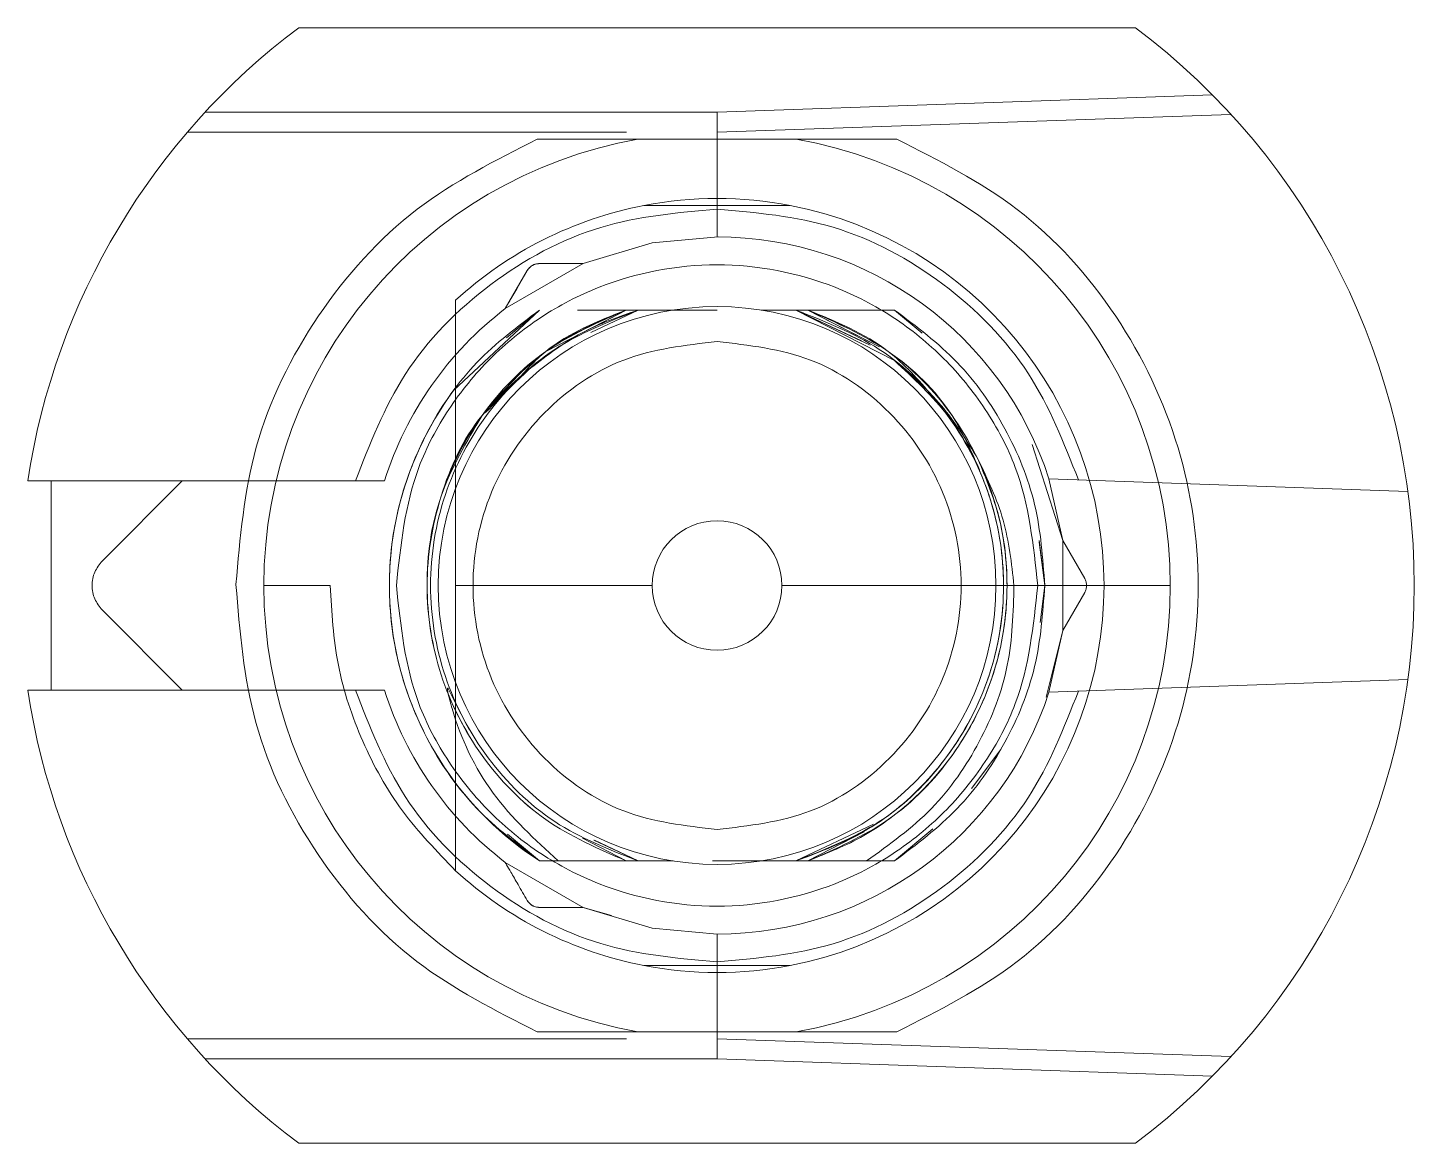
# Model space of a CAD drawing. Header units: millimetres. Extents: x -84 to 500, y -79 to 331.
# Drawn here: x 162.19 to 172.13, y 236.54 to 244.54 of the extents above; entities that cross this region are included whole.
import ezdxf
from ezdxf.lldxf.tags import DXFTag

# ---------------------------------------------------------------- set-up
doc = ezdxf.new("R2010")
doc.units = ezdxf.units.MM
tags = doc.linetypes.add('HIDDEN', pattern=[1.905, 1.27, -0.635]).pattern_tags.tags
tags[6:7] = [DXFTag(74, 4), DXFTag(75, 0), DXFTag(340, '0'), DXFTag(46, 1.0), DXFTag(50, 0.0), DXFTag(44, 0.0), DXFTag(45, 0.0)]
tags[4:5] = [DXFTag(74, 4), DXFTag(75, 0), DXFTag(340, '0'), DXFTag(46, 1.0), DXFTag(50, 0.0), DXFTag(44, 0.0), DXFTag(45, 0.0)]

msp = doc.modelspace()

# ---------------------------------------------------------------- linework, layer by layer
at = {"color": 7, "linetype": 'Continuous', "lineweight": 15}
for p, q in [((170.13, 244.54), (164.13, 244.54)), ((162.1866, 241.29), (162.355, 241.29)), ((162.355, 241.29), (162.355, 239.79)), ((163.88, 240.54), (164.355, 240.54)), ((166.6652, 240.54), (165.255, 240.54)), ((169.905, 240.54), (167.5948, 240.54)), ((169.905, 240.54), (170.38, 240.54)), ((162.1866, 239.79), (162.355, 239.79)), ((164.13, 236.54), (170.13, 236.54))]:
    msp.add_line(p, q, dxfattribs=at)
at = {"color": 7, "linetype": 'HIDDEN', "lineweight": 0}
for p, q in [((167.13, 243.9344), (170.6825, 244.0585)), ((163.4587, 243.9343), (167.13, 243.9343)), ((167.13, 243.79), (167.13, 243.9344)), ((170.8157, 243.9187), (167.13, 243.79)), ((166.4797, 243.79), (163.3303, 243.79)), ((167.13, 243.24), (167.13, 243.79)), ((167.13, 243.24), (167.13, 243.04)), ((167.6544, 243.265), (167.6544, 243.265)), ((166.1701, 242.8484), (165.6109, 242.5255)), ((165.6109, 242.5255), (165.7684, 242.7984)), ((165.2408, 241.9376), (165.8565, 242.515)), ((165.8565, 242.515), (165.6205, 242.3172)), ((165.9074, 242.2211), (166.4791, 242.515)), ((165.9074, 242.221), (166.4791, 242.515)), ((166.1291, 242.515), (166.4791, 242.515)), ((166.225, 242.3552), (166.564, 242.515)), ((166.564, 242.515), (166.225, 242.3552)), ((166.4791, 242.515), (166.238, 242.391)), ((166.8148, 242.515), (166.564, 242.515)), ((167.0484, 242.515), (166.8148, 242.515)), ((167.13, 242.515), (166.8619, 242.515)), ((167.696, 242.515), (167.4452, 242.515)), ((167.696, 242.515), (168.4015, 242.1538)), ((167.696, 242.515), (168.1659, 242.2934)), ((168.1658, 242.2935), (167.696, 242.515)), ((167.696, 242.515), (168.2281, 242.2641)), ((168.2281, 242.2641), (167.696, 242.515)), ((167.696, 242.515), (168.2281, 242.2641)), ((168.2281, 242.2641), (167.696, 242.515)), ((168.4035, 242.515), (167.7809, 242.515)), ((168.2279, 242.2852), (167.7809, 242.515)), ((167.7809, 242.515), (168.2949, 242.2507)), ((168.2949, 242.2507), (167.7809, 242.515)), ((167.7809, 242.515), (168.2949, 242.2507)), ((168.1309, 242.515), (168.4035, 242.515)), ((168.5429, 242.3982), (168.4035, 242.515)), ((168.601, 242.3496), (168.4035, 242.515)), ((169.6091, 240.8629), (169.3889, 241.551)), ((162.355, 241.29), (164.5363, 241.29)), ((162.7219, 240.7168), (163.2952, 241.29)), ((169.5101, 241.3049), (172.0842, 241.215)), ((169.5101, 241.3049), (169.6091, 240.8629)), ((169.48, 240.54), (169.4394, 240.8637)), ((169.48, 240.54), (169.4411, 240.8503)), ((169.6091, 240.8629), (169.7666, 240.59)), ((169.6091, 240.2171), (169.6091, 240.8629)), ((169.4468, 240.2751), (169.48, 240.54)), ((169.7666, 240.49), (169.6091, 240.2171)), ((163.2952, 239.79), (162.7219, 240.3632)), ((169.49, 239.7392), (169.6091, 240.2171)), ((169.6091, 240.2171), (169.5101, 239.7751)), ((172.0842, 239.865), (169.5101, 239.7751)), ((164.5363, 239.79), (162.355, 239.79)), ((168.9545, 239.0834), (169.1652, 239.365)), ((165.6281, 238.7564), (165.8565, 238.565)), ((168.2525, 238.8274), (167.696, 238.565)), ((167.696, 238.565), (168.2525, 238.8274)), ((168.2525, 238.8274), (167.696, 238.565)), ((167.696, 238.565), (168.2525, 238.8274)), ((167.7809, 238.565), (168.1844, 238.7725)), ((168.4035, 238.565), (168.677, 238.7942)), ((165.6782, 238.7144), (165.8565, 238.565)), ((166.1643, 238.7269), (166.4791, 238.565)), ((166.564, 238.565), (166.2467, 238.7146)), ((166.2511, 238.7125), (166.564, 238.565)), ((165.6109, 238.5545), (166.1701, 238.2316)), ((165.8565, 238.565), (166.8148, 238.565)), ((166.1291, 238.565), (166.4791, 238.565)), ((166.4791, 238.565), (166.1291, 238.565)), ((167.0965, 238.565), (167.4452, 238.565)), ((167.4452, 238.565), (168.2026, 238.565)), ((167.7809, 238.565), (168.4035, 238.565)), ((168.2026, 238.565), (167.7809, 238.565)), ((166.1701, 238.2316), (165.855, 238.2316)), ((166.1701, 238.2316), (166.3723, 238.1736)), ((167.13, 238.04), (167.13, 237.84)), ((167.13, 237.29), (167.13, 237.84)), ((163.3303, 237.29), (166.4797, 237.29)), ((167.13, 237.29), (170.8157, 237.1613)), ((167.13, 237.29), (167.13, 237.1457)), ((167.13, 237.1457), (163.4587, 237.1457)), ((170.6825, 237.0215), (167.13, 237.1456))]:
    msp.add_line(p, q, dxfattribs=at)
at = {"color": 7, "linetype": 'HIDDEN', "lineweight": 0, "flags": 128}
for points in [[(166.1701, 242.8484), (166.6644, 242.9963), (167.1385, 243.04)], [(165.8565, 242.515), (165.8565, 242.515)], [(166.564, 242.515), (166.564, 242.515)], [(166.564, 242.515), (166.564, 242.515)], [(166.564, 242.515), (166.564, 242.515)], [(166.564, 242.515), (166.564, 242.515)], [(166.564, 242.515), (166.564, 242.515)], [(167.696, 242.515), (167.696, 242.515)], [(167.696, 242.515), (167.696, 242.515)], [(167.696, 242.515), (167.696, 242.515)], [(167.696, 242.515), (167.696, 242.515)], [(167.696, 242.515), (167.696, 242.515)], [(167.696, 242.515), (167.696, 242.515)], [(167.696, 242.515), (167.696, 242.515)], [(167.696, 242.515), (167.696, 242.515)], [(168.4035, 242.515), (168.4035, 242.515)], [(165.2008, 239.7639), (165.197, 239.7925), (165.1969, 239.8014), (165.1971, 239.8027), (165.1975, 239.8036), (165.1977, 239.8037), (165.1977, 239.8038), (165.1978, 239.8038), (165.1978, 239.8038), (165.1978, 239.8038), (165.1978, 239.8038), (165.1978, 239.8038), (165.1977, 239.8038), (165.1975, 239.8038), (165.1974, 239.8038), (165.1974, 239.8038), (165.1974, 239.8038), (165.1974, 239.8038), (165.1974, 239.8038), (165.1975, 239.8038), (165.1977, 239.8039), (165.1979, 239.8039), (165.198, 239.804), (165.198, 239.804), (165.1981, 239.804), (165.1981, 239.804), (165.1981, 239.804), (165.1981, 239.804), (165.1984, 239.804), (165.1988, 239.8039), (165.1994, 239.8035), (165.2021, 239.8006), (165.2663, 239.6711), (165.3534, 239.5081)], [(168.9092, 239.5128), (168.9092, 239.5128)], [(168.1572, 238.7608), (168.1572, 238.7608)], [(165.8565, 238.565), (165.8565, 238.565)], [(165.8565, 238.565), (165.8565, 238.565)], [(165.8565, 238.565), (165.8565, 238.565)], [(165.8565, 238.565), (165.8565, 238.565)], [(165.8565, 238.565), (165.8565, 238.565)], [(165.8565, 238.565), (165.8565, 238.565)], [(165.8565, 238.565), (165.8565, 238.565)], [(165.8565, 238.565), (165.8565, 238.565)], [(166.8148, 238.565), (166.8148, 238.565)], [(167.4452, 238.565), (167.4452, 238.565)], [(168.4035, 238.565), (168.4035, 238.565)], [(168.4035, 238.565), (168.4035, 238.565)], [(168.4035, 238.565), (168.4035, 238.565)], [(168.4035, 238.565), (168.4035, 238.565)], [(168.4035, 238.565), (168.4035, 238.565)], [(168.4035, 238.565), (168.4035, 238.565)], [(168.4035, 238.565), (168.4035, 238.565)], [(167.13, 238.04), (166.6644, 238.0837), (166.1701, 238.2316)]]:
    msp.add_lwpolyline(points, dxfattribs=at)
at = {"color": 7, "linetype": 'HIDDEN', "lineweight": 0}
msp.add_circle((167.13, 240.54), 2, dxfattribs=at)
at = {"color": 7, "linetype": 'Continuous', "lineweight": 15}
for radius, start, end in [(5, 126.8699, 171.37307), (5, 306.8699, 53.1301), (3.25, 100.06327, 180), (3.25, 0, 79.93673), (2.775, 100.89324, 132.50663), (2.775, 79.10676, 100.89295), (2.775, 0, 79.10705), (0.4648, 0, 180), (3.25, 180, 259.93673), (0.4648, 180, 0), (2.775, 280.89295, 0), (3.25, 280.06327, 0), (5, 188.62693, 233.1301), (2.775, 227.49336, 259.10705), (2.775, 259.10668, 280.89376)]:
    msp.add_arc((167.13, 240.54), radius, start, end, dxfattribs=at)
at = {"color": 7, "linetype": 'HIDDEN', "lineweight": 0}
for radius, start, end in [(2.5, 17.81569, 90), (2.5, 127.42024, 162.5424), (2.35, 143.50581, 237.18508), (2.5, 197.4576, 232.57976), (2.5, 270, 342.18431)]:
    msp.add_arc((167.13, 240.54), radius, start, end, dxfattribs=at)
at = {"color": 7, "linetype": 'Continuous', "lineweight": 15}
for points, knots in [([(163.68, 240.546), (163.7086, 240.8795), (163.7672, 241.5617), (164.2334, 242.4995), (164.9303, 243.2811), (165.5417, 243.5893), (165.8406, 243.74)], [0, 0, 0, 0, 0.244424, 0.5, 0.755576, 1, 1, 1, 1]), ([(165.8406, 243.74), (165.9751, 243.74), (166.1489, 243.74), (166.3432, 243.74), (166.4238, 243.74), (166.4778, 243.74), (166.5174, 243.74), (166.5436, 243.74), (166.5576, 243.74), (166.5617, 243.74), (166.562, 243.74), (166.5621, 243.74)], [0, 0, 0, 0, 0.52193, 0.674707, 0.779637, 0.851731, 0.901665, 0.954566, 0.975881, 0.993094, 1, 1, 1, 1]), ([(166.5621, 243.74), (166.738, 243.74), (167.0905, 243.74), (167.4836, 243.74), (167.676, 243.74), (167.6979, 243.74)], [0, 0, 0, 0, 0.4691, 0.939613, 1, 1, 1, 1]), ([(167.6979, 243.74), (167.6984, 243.74), (167.6996, 243.74), (167.7113, 243.74), (167.7548, 243.74), (167.9513, 243.74), (168.1852, 243.74), (168.3814, 243.74), (168.4194, 243.74)], [0, 0, 0, 0, 0.016929, 0.039301, 0.081695, 0.236198, 0.852157, 1, 1, 1, 1]), ([(168.4194, 243.74), (168.7184, 243.5891), (169.3301, 243.2803), (170.0322, 242.497), (170.4806, 241.5573), (170.6286, 240.54), (170.4806, 239.5227), (170.0322, 238.583), (169.3301, 237.7997), (168.7184, 237.4909), (168.4194, 237.34)], [0, 0, 0, 0, 0.122204, 0.25, 0.377796, 0.5, 0.622204, 0.75, 0.877796, 1, 1, 1, 1]), ([(167.6544, 243.265), (167.3643, 243.265), (167.0112, 243.265), (166.667, 243.265), (166.6056, 243.265)], [0, 0, 0, 0, 0.8214863, 1, 1, 1, 1]), ([(165.255, 242.5857), (165.255, 242.1481), (165.255, 241.5452), (165.255, 240.7563), (165.255, 240.54)], [0, 0, 0, 0, 0.725757, 1, 1, 1, 1]), ([(165.8406, 237.34), (165.5409, 237.4912), (164.9277, 237.8005), (164.2297, 238.5854), (163.7642, 239.5271), (163.7076, 240.2115), (163.68, 240.546)], [0, 0, 0, 0, 0.24439, 0.5, 0.75561, 1, 1, 1, 1]), ([(164.355, 240.54), (164.3664, 240.3482), (164.3893, 239.9647), (164.5741, 239.4155), (164.854, 238.9083), (165.1213, 238.6323), (165.255, 238.4943)], [0, 0, 0, 0, 0.2500002, 0.5000003, 0.7500002, 1, 1, 1, 1]), ([(165.255, 240.54), (165.255, 240.3451), (165.255, 239.8407), (165.255, 239.1589), (165.255, 238.7099), (165.255, 238.4943)], [0, 0, 0, 0, 0.246526, 0.63814, 1, 1, 1, 1]), ([(166.6056, 237.815), (166.8957, 237.815), (167.2488, 237.815), (167.593, 237.815), (167.6544, 237.815)], [0, 0, 0, 0, 0.821497, 1, 1, 1, 1]), ([(165.8406, 237.34), (165.9751, 237.34), (166.1489, 237.34), (166.3432, 237.34), (166.4238, 237.34), (166.4778, 237.34), (166.5174, 237.34), (166.5436, 237.34), (166.5576, 237.34), (166.5617, 237.34), (166.562, 237.34), (166.5621, 237.34)], [0, 0, 0, 0, 0.52193, 0.674707, 0.779637, 0.851731, 0.901665, 0.954566, 0.975881, 0.993094, 1, 1, 1, 1]), ([(166.5621, 237.34), (166.738, 237.34), (167.0905, 237.34), (167.4836, 237.34), (167.676, 237.34), (167.6979, 237.34)], [0, 0, 0, 0, 0.4691, 0.939613, 1, 1, 1, 1]), ([(167.6979, 237.34), (167.6984, 237.34), (167.6996, 237.34), (167.7113, 237.34), (167.7548, 237.34), (167.9513, 237.34), (168.1852, 237.34), (168.3814, 237.34), (168.4194, 237.34)], [0, 0, 0, 0, 0.016929, 0.039301, 0.081695, 0.236198, 0.852157, 1, 1, 1, 1])]:
    msp.add_open_spline(points, degree=3, knots=knots, dxfattribs=at)
at = {"color": 7, "linetype": 'HIDDEN', "lineweight": 0}
for points, knots in [([(164.5363, 241.29), (164.6395, 241.5543), (164.8517, 242.0972), (165.4809, 242.7335), (166.2669, 243.1612), (166.8474, 243.2142), (167.13, 243.24)], [0, 0, 0, 0, 0.2433924, 0.5, 0.7566076, 1, 1, 1, 1]), ([(169.7216, 241.2975), (169.6178, 241.561), (169.4047, 242.1021), (168.7758, 242.7357), (167.9912, 243.1616), (167.412, 243.2143), (167.13, 243.24)], [0, 0, 0, 0, 0.243423, 0.5, 0.756577, 1, 1, 1, 1]), ([(164.83, 240.54), (164.8609, 240.8292), (164.9086, 241.2757), (165.1949, 241.8119), (165.4921, 242.1773), (165.8581, 242.4765), (166.3941, 242.7538), (167.13, 242.8958), (167.8657, 242.7538), (168.4018, 242.4766), (168.7677, 242.1775), (169.065, 241.812), (169.3514, 241.2759), (169.3991, 240.8292), (169.43, 240.54)], [0, 0, 0, 0, 0.1197215, 0.1848235, 0.25, 0.315102, 0.3802785, 0.5, 0.6197215, 0.6848235, 0.75, 0.815102, 0.8802785, 1, 1, 1, 1]), ([(165.7684, 242.7984), (165.7733, 242.8056), (165.7831, 242.82), (165.8045, 242.8358), (165.8289, 242.8464), (165.8463, 242.8477), (165.855, 242.8484)], [0, 0, 0, 0, 0.250801, 0.5, 0.7492, 1, 1, 1, 1]), ([(165.855, 242.8484), (165.8473, 242.8481), (165.8369, 242.8477), (165.8196, 242.8421), (165.8113, 242.8384), (165.8055, 242.8353), (165.7998, 242.8318), (165.7922, 242.8264), (165.7782, 242.814), (165.7726, 242.805), (165.7684, 242.7984)], [0, 0, 0, 0, 0.300148, 0.406676, 0.452606, 0.495873, 0.540099, 0.586724, 0.694539, 1, 1, 1, 1]), ([(165.855, 242.8484), (165.937, 242.8484), (166.0454, 242.8484), (166.1419, 242.8484), (166.1665, 242.8484), (166.1689, 242.8484), (166.1701, 242.8484)], [0, 0, 0, 0, 0.638718, 0.843747, 0.925001, 1, 1, 1, 1]), ([(165.7684, 242.7984), (165.7274, 242.7273), (165.6732, 242.6335), (165.625, 242.5499), (165.6126, 242.5286), (165.6114, 242.5265), (165.6109, 242.5255)], [0, 0, 0, 0, 0.638721, 0.843752, 0.925004, 1, 1, 1, 1]), ([(166.4791, 242.515), (166.2792, 242.4283), (165.8793, 242.2548), (165.4181, 241.7765), (165.1188, 241.1917), (165.0164, 240.54), (165.1188, 239.8884), (165.4181, 239.3035), (165.8793, 238.8252), (166.2792, 238.6517), (166.4791, 238.565)], [0, 0, 0, 0, 0.125, 0.25, 0.375, 0.5, 0.625, 0.75, 0.875, 1, 1, 1, 1]), ([(166.564, 238.565), (166.3572, 238.6459), (165.9435, 238.8077), (165.4613, 239.2843), (165.1474, 239.876), (165.0396, 240.54), (165.1473, 241.204), (165.4613, 241.7957), (165.9435, 242.2723), (166.3572, 242.4341), (166.564, 242.515)], [0, 0, 0, 0, 0.125, 0.25, 0.375, 0.5, 0.625, 0.75, 0.875, 1, 1, 1, 1]), ([(166.564, 242.515), (166.3572, 242.4341), (165.9435, 242.2723), (165.4613, 241.7957), (165.1473, 241.204), (165.0396, 240.54), (165.1474, 239.876), (165.4613, 239.2843), (165.9435, 238.8077), (166.3572, 238.6459), (166.564, 238.565)], [0, 0, 0, 0, 0.125, 0.25, 0.375, 0.5, 0.625, 0.75, 0.875, 1, 1, 1, 1]), ([(166.564, 238.5651), (166.3572, 238.646), (165.9435, 238.8078), (165.4613, 239.2843), (165.1474, 239.876), (165.0396, 240.54), (165.1474, 241.204), (165.4613, 241.7957), (165.9435, 242.2722), (166.3572, 242.434), (166.564, 242.515)], [0, 0, 0, 0, 0.125, 0.25, 0.375, 0.5, 0.625, 0.75, 0.875, 1, 1, 1, 1]), ([(166.564, 242.515), (166.3572, 242.434), (165.9435, 242.2722), (165.4613, 241.7957), (165.1474, 241.204), (165.0396, 240.54), (165.1474, 239.876), (165.4613, 239.2843), (165.9435, 238.8078), (166.3572, 238.646), (166.564, 238.5651)], [0, 0, 0, 0, 0.125, 0.25, 0.375, 0.5, 0.625, 0.75, 0.875, 1, 1, 1, 1]), ([(166.564, 238.565), (166.3572, 238.646), (165.9435, 238.8078), (165.4613, 239.2843), (165.1474, 239.876), (165.0396, 240.54), (165.1474, 241.204), (165.4613, 241.7957), (165.9435, 242.2722), (166.3572, 242.434), (166.564, 242.515)], [0, 0, 0, 0, 0.125, 0.25, 0.375, 0.5, 0.625, 0.75, 0.875, 1, 1, 1, 1]), ([(166.564, 242.515), (166.3572, 242.434), (165.9435, 242.2722), (165.4613, 241.7957), (165.1474, 241.204), (165.0396, 240.54), (165.1474, 239.876), (165.4613, 239.2843), (165.9435, 238.8078), (166.3572, 238.646), (166.564, 238.565)], [0, 0, 0, 0, 0.125, 0.25, 0.375, 0.5, 0.625, 0.75, 0.875, 1, 1, 1, 1]), ([(165.4583, 241.7768), (165.5998, 241.9394), (165.8828, 242.2646), (166.2803, 242.4315), (166.4791, 242.515)], [0, 0, 0, 0, 0.5, 1, 1, 1, 1]), ([(165.6859, 242.0009), (165.7551, 242.0776), (165.9702, 242.3162), (166.2733, 242.4346), (166.4791, 242.515)], [0, 0, 0, 0, 0.321279, 1, 1, 1, 1]), ([(166.564, 242.515), (166.4248, 242.4668), (166.1464, 242.3704), (165.9123, 242.1914), (165.7953, 242.1019)], [0, 0, 0, 0, 0.500001, 1, 1, 1, 1]), ([(166.564, 242.515), (166.5636, 242.515), (166.5629, 242.515), (166.556, 242.515), (166.5294, 242.515), (166.5009, 242.515), (166.4791, 242.515)], [0, 0, 0, 0, 0.068898, 0.145453, 0.344929, 1, 1, 1, 1]), ([(166.4791, 242.515), (166.5007, 242.515), (166.5288, 242.515), (166.556, 242.515), (166.5629, 242.515), (166.5637, 242.515), (166.564, 242.515)], [0, 0, 0, 0, 0.659471, 0.855328, 0.930516, 1, 1, 1, 1]), ([(167.696, 242.515), (167.6964, 242.515), (167.6971, 242.515), (167.704, 242.515), (167.7306, 242.515), (167.7591, 242.515), (167.7809, 242.515)], [0, 0, 0, 0, 0.068868, 0.145416, 0.344909, 1, 1, 1, 1]), ([(167.7809, 242.515), (167.7593, 242.515), (167.7312, 242.515), (167.704, 242.515), (167.6971, 242.515), (167.6963, 242.515), (167.696, 242.515)], [0, 0, 0, 0, 0.659358, 0.855274, 0.930498, 1, 1, 1, 1]), ([(167.696, 242.515), (167.6964, 242.515), (167.6972, 242.515), (167.704, 242.515), (167.7306, 242.515), (167.7591, 242.515), (167.7809, 242.515)], [0, 0, 0, 0, 0.068948, 0.145582, 0.345171, 1, 1, 1, 1]), ([(167.696, 238.565), (167.9028, 238.6459), (168.3165, 238.8077), (168.7988, 239.2842), (169.1126, 239.876), (169.2204, 240.54), (169.1127, 241.204), (168.7987, 241.7958), (168.3165, 242.2722), (167.9028, 242.4341), (167.696, 242.515)], [0, 0, 0, 0, 0.125, 0.25, 0.375, 0.5, 0.625, 0.75, 0.875, 1, 1, 1, 1]), ([(167.7809, 242.515), (167.9808, 242.4283), (168.3807, 242.2548), (168.8419, 241.7765), (169.1412, 241.1917), (169.2437, 240.54), (169.1412, 239.8884), (168.8419, 239.3035), (168.3807, 238.8252), (167.9809, 238.6517), (167.7809, 238.565)], [0, 0, 0, 0, 0.125, 0.25, 0.375, 0.5, 0.625, 0.75, 0.875, 1, 1, 1, 1]), ([(169.0129, 241.3686), (168.9535, 241.5025), (168.806, 241.8347), (168.3766, 242.253), (167.9795, 242.4277), (167.7809, 242.515)], [0, 0, 0, 0, 0.252266, 0.626133, 1, 1, 1, 1]), ([(167.7809, 242.515), (167.9849, 242.4323), (168.3295, 242.2925), (168.5732, 242.015), (168.6726, 241.9018)], [0, 0, 0, 0, 0.59211, 1, 1, 1, 1]), ([(168.4015, 242.1538), (168.5398, 242.0257), (168.8165, 241.7696), (169.0798, 241.2611), (169.2041, 240.7072), (169.1712, 240.1387), (168.9864, 239.6001), (168.6617, 239.1345), (168.2255, 238.7635), (167.8725, 238.6312), (167.696, 238.565)], [0, 0, 0, 0, 0.125, 0.25, 0.375001, 0.500001, 0.625001, 0.750001, 0.875, 1, 1, 1, 1]), ([(169.0025, 241.4446), (168.9199, 241.5787), (168.7556, 241.8456), (168.5191, 242.0514), (168.4015, 242.1538)], [0, 0, 0, 0, 0.502467, 1, 1, 1, 1]), ([(166.4791, 238.565), (166.2792, 238.6517), (165.8793, 238.8251), (165.4181, 239.3036), (165.1191, 239.8881), (165.0155, 240.5411), (165.1222, 241.1876), (165.3771, 241.7308), (165.6516, 241.9782), (165.7645, 242.0799)], [0, 0, 0, 0, 0.149287, 0.298575, 0.447862, 0.59715, 0.746437, 0.895724, 1, 1, 1, 1]), ([(166.4791, 238.565), (166.2792, 238.6517), (165.8793, 238.8251), (165.4181, 239.3036), (165.1191, 239.8881), (165.0154, 240.5411), (165.1223, 241.1875), (165.3751, 241.7277), (165.6467, 241.9727), (165.7567, 242.072)], [0, 0, 0, 0, 0.149669, 0.299339, 0.449008, 0.598677, 0.748346, 0.898016, 1, 1, 1, 1]), ([(165.7546, 242.0699), (165.6453, 241.9713), (165.3745, 241.7269), (165.1223, 241.1875), (165.0154, 240.5411), (165.119, 239.888), (165.418, 239.3036), (165.8793, 238.8251), (166.2792, 238.6517), (166.4791, 238.565)], [0, 0, 0, 0, 0.101378, 0.251148, 0.400918, 0.550689, 0.700459, 0.85023, 1, 1, 1, 1]), ([(165.7953, 242.1019), (165.7032, 242.0153), (165.595, 241.9136), (165.4909, 241.8), (165.469, 241.7805), (165.4621, 241.7767), (165.4597, 241.7763), (165.4588, 241.7765), (165.4584, 241.7767), (165.4583, 241.7768)], [0, 0, 0, 0, 0.805359, 0.945967, 0.982692, 0.993233, 0.996919, 0.998502, 1, 1, 1, 1]), ([(166.4791, 238.565), (166.2792, 238.6517), (165.8793, 238.8251), (165.418, 239.3036), (165.1191, 239.888), (165.0151, 240.5414), (165.1235, 241.1865), (165.3569, 241.6995), (165.6015, 241.9236), (165.6859, 242.0009)], [0, 0, 0, 0, 0.153218, 0.306436, 0.459655, 0.612873, 0.766091, 0.919309, 1, 1, 1, 1]), ([(165.4451, 241.7587), (165.3339, 241.5713), (165.1116, 241.1964), (165.0183, 240.5387), (165.1183, 239.8887), (165.4183, 239.3034), (165.8793, 238.8252), (166.2792, 238.6517), (166.4791, 238.565)], [0, 0, 0, 0, 0.1666667, 0.3333333, 0.5, 0.6666666, 0.8333333, 1, 1, 1, 1]), ([(167.7809, 238.565), (167.9182, 238.6198), (168.1927, 238.7294), (168.5486, 238.9994), (168.8427, 239.3325), (169.0588, 239.7218), (169.1885, 240.1477), (169.2236, 240.5907), (169.1704, 241.0342), (169.0584, 241.3078), (169.0025, 241.4446)], [0, 0, 0, 0, 0.125, 0.25, 0.375, 0.5, 0.625, 0.75, 0.875, 1, 1, 1, 1]), ([(169.0025, 241.4446), (169.0705, 241.3019), (169.2074, 241.015), (169.2418, 240.699), (169.2591, 240.54)], [0, 0, 0, 0, 0.4970634, 1, 1, 1, 1]), ([(164.5363, 241.29), (164.564, 241.29), (164.6191, 241.29), (164.6873, 241.29), (164.7365, 241.29), (164.7423, 241.29), (164.7452, 241.29)], [0, 0, 0, 0, 0.2581054, 0.5125954, 0.7555938, 1, 1, 1, 1]), ([(169.43, 240.54), (169.3991, 240.2508), (169.3514, 239.8043), (169.0651, 239.2681), (168.7679, 238.9027), (168.4019, 238.6035), (167.8659, 238.3262), (167.13, 238.1842), (166.3943, 238.3262), (165.8582, 238.6034), (165.4923, 238.9025), (165.195, 239.268), (164.9086, 239.8041), (164.8609, 240.2508), (164.83, 240.54)], [0, 0, 0, 0, 0.119721, 0.184824, 0.25, 0.315102, 0.380279, 0.5, 0.619721, 0.684824, 0.75, 0.815102, 0.880279, 1, 1, 1, 1]), ([(168.2026, 238.565), (168.3655, 238.6822), (168.6892, 238.915), (169.03, 239.408), (169.2438, 239.9594), (169.254, 240.3474), (169.2591, 240.54)], [0, 0, 0, 0, 0.255054, 0.506739, 0.755054, 1, 1, 1, 1]), ([(167.13, 237.84), (166.8474, 237.8658), (166.2669, 237.9188), (165.4809, 238.3465), (164.8517, 238.9828), (164.6395, 239.5257), (164.5363, 239.79)], [0, 0, 0, 0, 0.243392, 0.5, 0.756608, 1, 1, 1, 1]), ([(164.5363, 239.79), (164.5641, 239.79), (164.6193, 239.79), (164.6875, 239.79), (164.7365, 239.79), (164.7423, 239.79), (164.7452, 239.79)], [0, 0, 0, 0, 0.25862, 0.513617, 0.75609, 1, 1, 1, 1]), ([(165.991, 238.565), (165.8242, 238.7177), (165.4904, 239.0232), (165.2763, 239.4756), (165.2101, 239.7283), (165.2007, 239.7639)], [0, 0, 0, 0, 0.461832, 0.924144, 1, 1, 1, 1]), ([(167.13, 237.84), (167.412, 237.8657), (167.9912, 237.9184), (168.7758, 238.3443), (169.4047, 238.9779), (169.6178, 239.519), (169.7216, 239.7825)], [0, 0, 0, 0, 0.243423, 0.5, 0.756577, 1, 1, 1, 1]), ([(165.6109, 238.5545), (165.6114, 238.5535), (165.6127, 238.5514), (165.625, 238.53), (165.6552, 238.4778), (165.7054, 238.3907), (165.7463, 238.3199), (165.7684, 238.2816)], [0, 0, 0, 0, 0.074114, 0.154923, 0.35991, 0.65372, 1, 1, 1, 1]), ([(166.4791, 238.565), (166.5007, 238.565), (166.5288, 238.565), (166.556, 238.565), (166.5629, 238.565), (166.5636, 238.565), (166.564, 238.565)], [0, 0, 0, 0, 0.659326, 0.855277, 0.93051, 1, 1, 1, 1]), ([(166.564, 238.565), (166.5637, 238.565), (166.5629, 238.565), (166.5561, 238.565), (166.5294, 238.565), (166.5009, 238.565), (166.4791, 238.565)], [0, 0, 0, 0, 0.0688397, 0.1453138, 0.3446789, 1, 1, 1, 1]), ([(166.4791, 238.565), (166.5007, 238.565), (166.5288, 238.565), (166.5561, 238.565), (166.5629, 238.565), (166.5637, 238.565), (166.564, 238.565)], [0, 0, 0, 0, 0.659561, 0.8553789, 0.9305367, 1, 1, 1, 1]), ([(167.696, 238.565), (167.6964, 238.565), (167.6971, 238.565), (167.704, 238.565), (167.7306, 238.565), (167.7591, 238.565), (167.7809, 238.565)], [0, 0, 0, 0, 0.0688628, 0.1453806, 0.3448142, 1, 1, 1, 1]), ([(167.696, 238.565), (167.6964, 238.565), (167.6971, 238.565), (167.704, 238.565), (167.7306, 238.565), (167.7591, 238.565), (167.7809, 238.565)], [0, 0, 0, 0, 0.068947, 0.145569, 0.345136, 1, 1, 1, 1]), ([(167.7809, 238.565), (167.7593, 238.565), (167.7312, 238.565), (167.704, 238.565), (167.6971, 238.565), (167.6963, 238.565), (167.696, 238.565)], [0, 0, 0, 0, 0.659587, 0.855421, 0.930569, 1, 1, 1, 1]), ([(165.855, 238.2316), (165.8463, 238.2323), (165.8289, 238.2336), (165.8045, 238.2442), (165.7831, 238.26), (165.7733, 238.2744), (165.7684, 238.2816)], [0, 0, 0, 0, 0.250801, 0.5, 0.7492, 1, 1, 1, 1]), ([(165.7684, 238.2816), (165.7725, 238.2751), (165.7781, 238.2663), (165.7915, 238.2541), (165.7989, 238.2488), (165.8044, 238.2453), (165.8103, 238.2421), (165.8188, 238.2382), (165.8366, 238.2323), (165.8472, 238.2319), (165.855, 238.2316)], [0, 0, 0, 0, 0.300148, 0.406676, 0.452606, 0.495873, 0.540099, 0.586724, 0.694539, 1, 1, 1, 1]), ([(165.855, 238.2316), (165.937, 238.2316), (166.0454, 238.2316), (166.1419, 238.2316), (166.1665, 238.2316), (166.1689, 238.2316), (166.1701, 238.2316)], [0, 0, 0, 0, 0.638677, 0.843739, 0.924999, 1, 1, 1, 1])]:
    msp.add_open_spline(points, degree=3, knots=knots, dxfattribs=at)
for points in [[(165.8565, 242.515), (165.6999, 242.3972), (165.3867, 242.1616), (165.046, 241.6749), (164.8287, 241.1267), (164.7556, 240.54), (164.8287, 239.9533), (165.046, 239.4051), (165.3867, 238.9184), (165.6999, 238.6828), (165.8565, 238.565)], [(166.564, 242.515), (166.4248, 242.4668), (166.1464, 242.3704), (165.9123, 242.1914), (165.7953, 242.1019)], [(169.48, 240.54), (169.4659, 240.7356), (169.4378, 241.1267), (169.2122, 241.6749), (168.8737, 242.1616), (168.5603, 242.3972), (168.4035, 242.515)], [(169.48, 240.54), (169.4659, 240.7356), (169.4378, 241.1267), (169.2122, 241.6749), (168.8737, 242.1616), (168.5603, 242.3972), (168.4035, 242.515)], [(167.13, 238.79), (166.901, 238.8163), (166.4429, 238.8689), (165.8603, 239.2736), (165.4711, 239.8521), (165.3344, 240.54), (165.4711, 241.2279), (165.8603, 241.8064), (166.4429, 242.2111), (166.901, 242.2637), (167.13, 242.29)], [(167.13, 242.29), (167.359, 242.2637), (167.8171, 242.2111), (168.3997, 241.8064), (168.7889, 241.2279), (168.9256, 240.54), (168.7889, 239.8521), (168.3997, 239.2736), (167.8171, 238.8689), (167.359, 238.8163), (167.13, 238.79)], [(162.7219, 240.3632), (162.7014, 240.389), (162.6604, 240.4407), (162.6429, 240.54), (162.6604, 240.6393), (162.7014, 240.691), (162.7219, 240.7168)], [(168.4035, 238.565), (168.5603, 238.6828), (168.8737, 238.9184), (169.2122, 239.4051), (169.4378, 239.9533), (169.4659, 240.3444), (169.48, 240.54)], [(168.4035, 238.565), (168.5603, 238.6828), (168.8737, 238.9184), (169.2122, 239.4051), (169.4378, 239.9533), (169.4659, 240.3444), (169.48, 240.54)], [(169.7666, 240.59), (169.7704, 240.5821), (169.778, 240.5663), (169.781, 240.54), (169.778, 240.5137), (169.7704, 240.4979), (169.7666, 240.49)]]:
    msp.add_open_spline(points, degree=3, dxfattribs=at)

doc.saveas('drawing.dxf')
